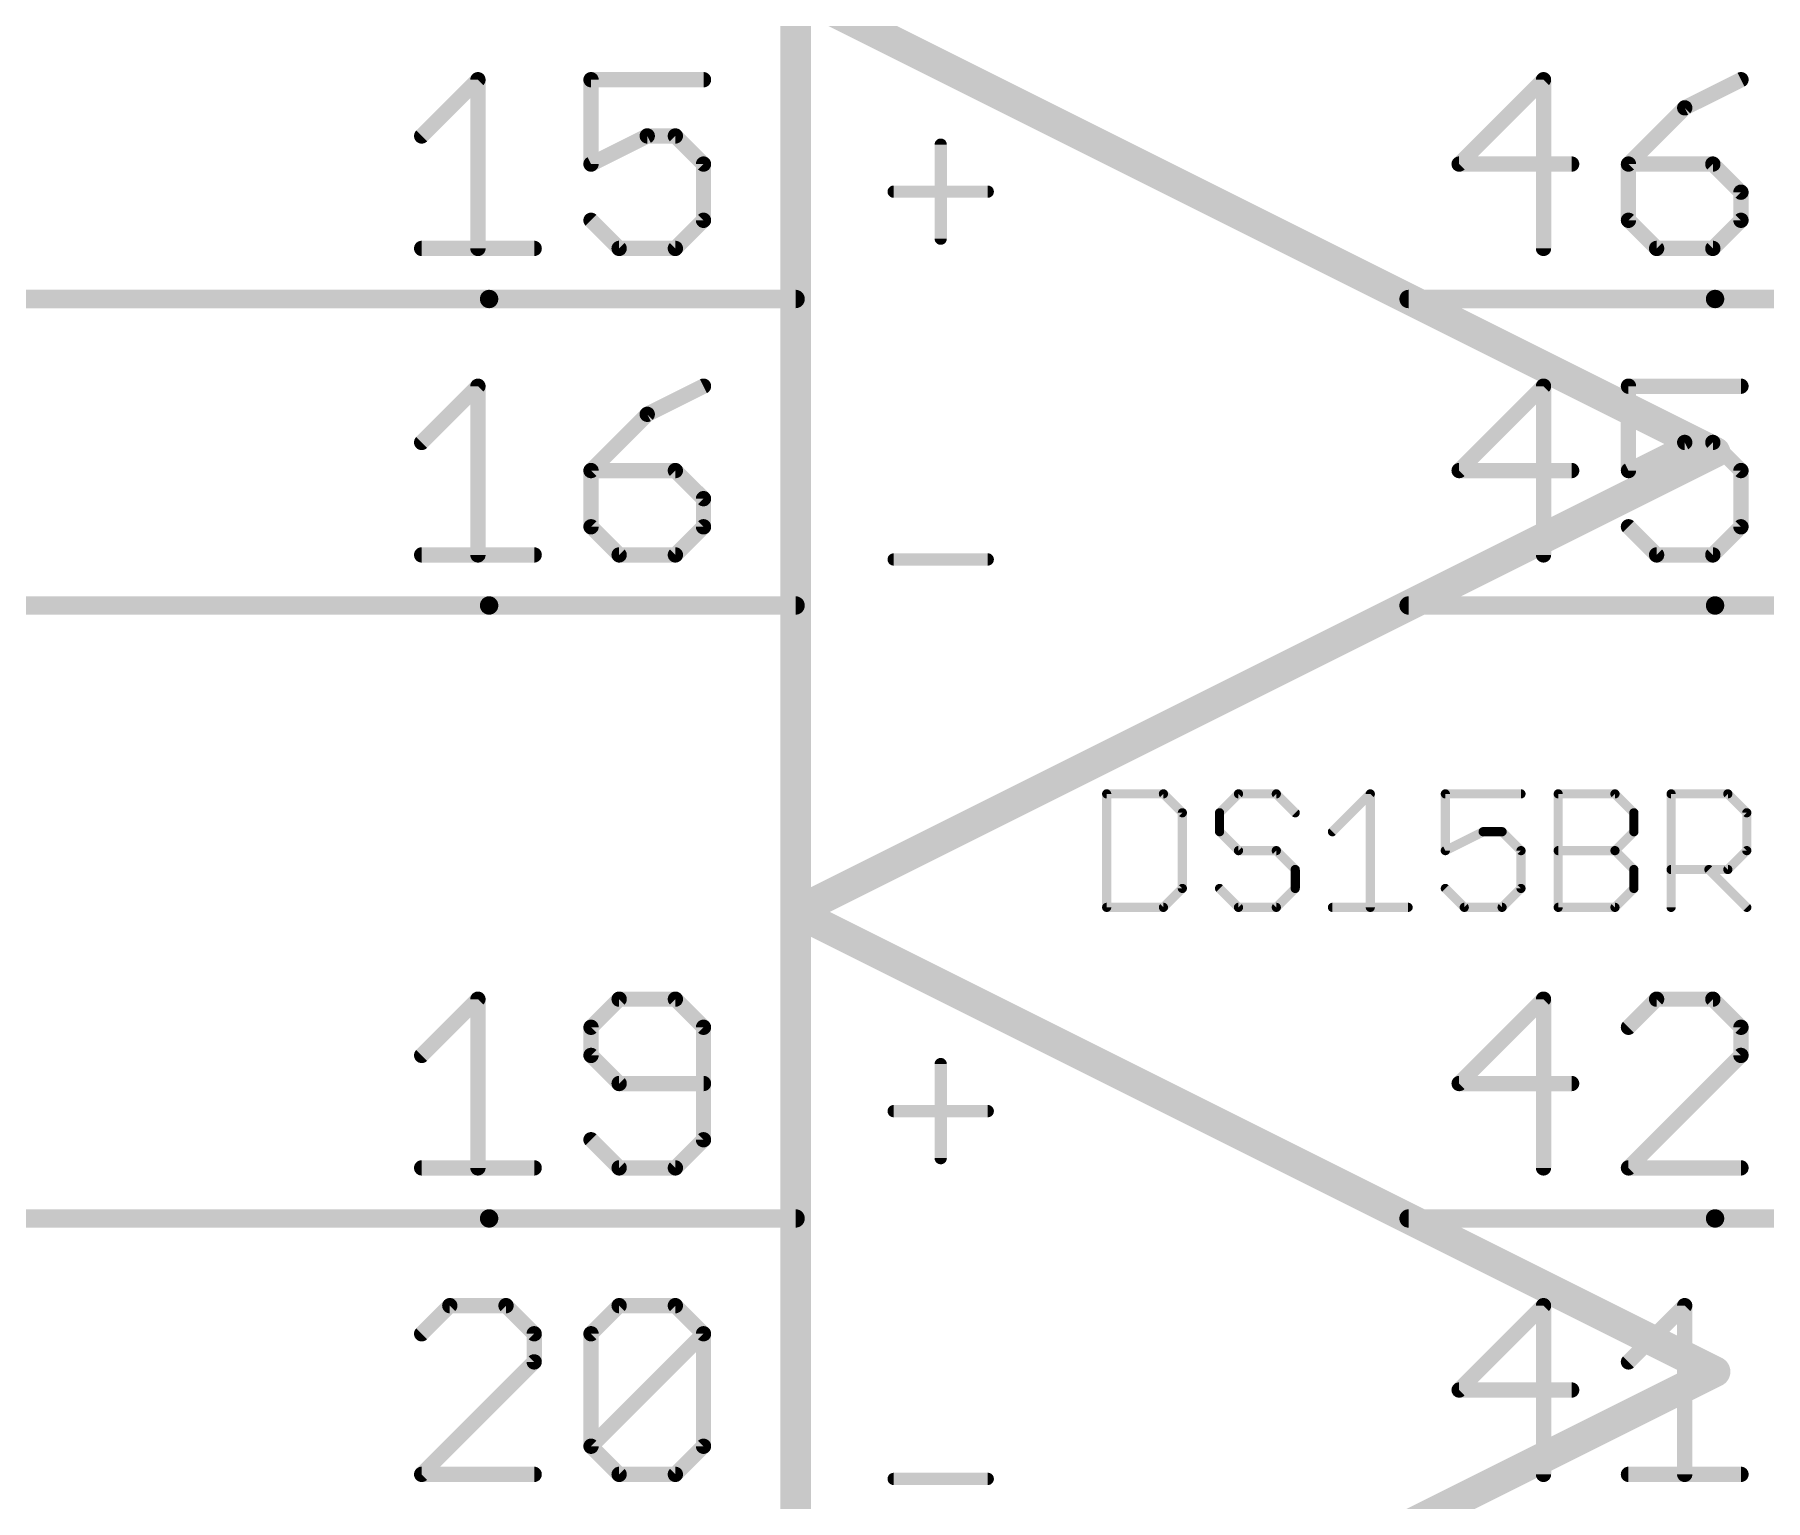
# Model space of a CAD drawing. Extents: x -72 to 265, y -97 to 216.
# Drawn here: x 8.93 to 23.28, y -50.6 to -38.45 of the extents above; entities that cross this region are included whole.
import ezdxf

# ---------------------------------------------------------------- set-up
doc = ezdxf.new("R2010")
doc.units = 0
for name, color, linetype in [('91', 94, 'CONTINUOUS'), ('94', 14, 'CONTINUOUS'), ('95', 251, 'CONTINUOUS'), ('96', 251, 'CONTINUOUS')]:
    doc.layers.add(name, color=color, linetype=linetype)

msp = doc.modelspace()

# ---------------------------------------------------------------- linework, layer by layer
at = {"layer": '91', "const_width": 0.1524}
for points in [[(12.7, -40.64), (5.08, -40.64)], [(35.56, -40.64), (22.86, -40.64)], [(12.7, -43.18), (5.08, -43.18)], [(35.56, -43.18), (22.86, -43.18)], [(12.7, -48.26), (5.08, -48.26)], [(35.56, -48.26), (22.86, -48.26)]]:
    msp.add_lwpolyline(points, dxfattribs=at)
at = {"layer": '91', "const_width": 0.0762}
for points in [[(12.7, -40.6781, 1), (12.7, -40.6019)], [(22.86, -40.6019, 1), (22.86, -40.6781)], [(12.7, -43.2181, 1), (12.7, -43.1419)], [(22.86, -43.1419, 1), (22.86, -43.2181)], [(12.7, -48.2981, 1), (12.7, -48.2219)], [(22.86, -48.2219, 1), (22.86, -48.2981)]]:
    msp.add_lwpolyline(points, format="xyb", dxfattribs=at)
at = {"layer": '94'}
for points, const_width in [([(15.24, -38.1), (15.24, -45.72)], 0.254), ([(22.86, -41.91), (15.24, -38.1)], 0.254), ([(12.7, -40.64), (15.24, -40.64)], 0.1524), ([(22.86, -40.64), (20.32, -40.64)], 0.1524), ([(15.24, -45.72), (22.86, -41.91)], 0.254), ([(12.7, -43.18), (15.24, -43.18)], 0.1524), ([(22.86, -43.18), (20.32, -43.18)], 0.1524), ([(15.24, -45.72), (15.24, -53.34)], 0.254), ([(22.86, -49.53), (15.24, -45.72)], 0.254), ([(12.7, -48.26), (15.24, -48.26)], 0.1524), ([(22.86, -48.26), (20.32, -48.26)], 0.1524), ([(15.24, -53.34), (22.86, -49.53)], 0.254)]:
    msp.add_lwpolyline(points, dxfattribs=dict(at, const_width=const_width))
for points, const_width in [([(12.7, -40.6019, 1), (12.7, -40.6781)], 0.0762), ([(15.24, -40.6781, 1), (15.24, -40.6019)], 0.0762), ([(20.32, -40.6019, 1), (20.32, -40.6781)], 0.0762), ([(22.86, -40.6781, 1), (22.86, -40.6019)], 0.0762), ([(22.8884, -41.9668, 1), (22.8316, -41.8532)], 0.127), ([(22.8316, -41.9668, 1), (22.8884, -41.8532)], 0.127), ([(12.7, -43.1419, 1), (12.7, -43.2181)], 0.0762), ([(15.24, -43.2181, 1), (15.24, -43.1419)], 0.0762), ([(20.32, -43.1419, 1), (20.32, -43.2181)], 0.0762), ([(22.86, -43.2181, 1), (22.86, -43.1419)], 0.0762), ([(15.3035, -45.72, 1), (15.1765, -45.72)], 0.127), ([(15.2684, -45.6632, 1), (15.2116, -45.7768)], 0.127), ([(15.2116, -45.6632, 1), (15.2684, -45.7768)], 0.127), ([(15.1765, -45.72, 1), (15.3035, -45.72)], 0.127), ([(12.7, -48.2219, 1), (12.7, -48.2981)], 0.0762), ([(15.24, -48.2981, 1), (15.24, -48.2219)], 0.0762), ([(20.32, -48.2219, 1), (20.32, -48.2981)], 0.0762), ([(22.86, -48.2981, 1), (22.86, -48.2219)], 0.0762), ([(22.8884, -49.5868, 1), (22.8316, -49.4732)], 0.127), ([(22.8316, -49.5868, 1), (22.8884, -49.4732)], 0.127)]:
    msp.add_lwpolyline(points, format="xyb", dxfattribs=dict(at, const_width=const_width))
at = {"layer": '95', "const_width": 0.127}
for points in [[(12.1413, -39.2888), (12.6074, -38.8227)], [(12.6074, -38.8227), (12.6074, -40.2209)], [(14.4768, -38.8227), (13.5446, -38.8227)], [(13.5446, -38.8227), (13.5446, -39.5218)], [(21.4382, -38.8227), (20.7391, -39.5218)], [(21.4382, -40.2209), (21.4382, -38.8227)], [(23.0745, -38.8227), (22.6084, -39.0557)], [(22.6084, -39.0557), (22.1424, -39.5218)], [(13.5446, -39.5218), (14.0107, -39.2888)], [(14.0107, -39.2888), (14.2437, -39.2888)], [(14.2437, -39.2888), (14.4768, -39.5218)], [(14.4768, -39.5218), (14.4768, -39.9879)], [(20.7391, -39.5218), (21.6712, -39.5218)], [(22.1424, -39.5218), (22.1424, -39.9879)], [(22.8415, -39.5218), (22.1424, -39.5218)], [(23.0745, -39.7548), (22.8415, -39.5218)], [(23.0745, -39.9879), (23.0745, -39.7548)], [(13.7777, -40.2209), (13.5446, -39.9879)], [(14.4768, -39.9879), (14.2437, -40.2209)], [(22.1424, -39.9879), (22.3754, -40.2209)], [(22.8415, -40.2209), (23.0745, -39.9879)], [(12.1413, -40.2209), (13.0735, -40.2209)], [(14.2437, -40.2209), (13.7777, -40.2209)], [(22.3754, -40.2209), (22.8415, -40.2209)], [(12.1413, -41.8288), (12.6074, -41.3627)], [(12.6074, -41.3627), (12.6074, -42.7609)], [(14.4768, -41.3627), (14.0107, -41.5957)], [(21.4382, -41.3627), (20.7391, -42.0618)], [(21.4382, -42.7609), (21.4382, -41.3627)], [(23.0745, -41.3627), (22.1424, -41.3627)], [(22.1424, -41.3627), (22.1424, -42.0618)], [(14.0107, -41.5957), (13.5446, -42.0618)], [(22.1424, -42.0618), (22.6084, -41.8288)], [(22.6084, -41.8288), (22.8415, -41.8288)], [(22.8415, -41.8288), (23.0745, -42.0618)], [(13.5446, -42.0618), (13.5446, -42.5279)], [(14.2437, -42.0618), (13.5446, -42.0618)], [(14.4768, -42.2948), (14.2437, -42.0618)], [(20.7391, -42.0618), (21.6712, -42.0618)], [(23.0745, -42.0618), (23.0745, -42.5279)], [(14.4768, -42.5279), (14.4768, -42.2948)], [(13.5446, -42.5279), (13.7777, -42.7609)], [(14.2437, -42.7609), (14.4768, -42.5279)], [(22.3754, -42.7609), (22.1424, -42.5279)], [(23.0745, -42.5279), (22.8415, -42.7609)], [(12.1413, -42.7609), (13.0735, -42.7609)], [(13.7777, -42.7609), (14.2437, -42.7609)], [(22.8415, -42.7609), (22.3754, -42.7609)], [(12.1413, -46.9088), (12.6074, -46.4427)], [(12.6074, -46.4427), (12.6074, -47.8409)], [(13.7777, -46.4427), (13.5446, -46.6757)], [(14.2437, -46.4427), (13.7777, -46.4427)], [(14.4768, -46.6757), (14.2437, -46.4427)], [(21.4382, -46.4427), (20.7391, -47.1418)], [(21.4382, -47.8409), (21.4382, -46.4427)], [(22.3754, -46.4427), (22.1424, -46.6757)], [(22.8415, -46.4427), (22.3754, -46.4427)], [(23.0745, -46.6757), (22.8415, -46.4427)], [(13.5446, -46.6757), (13.5446, -46.9088)], [(14.4768, -47.6079), (14.4768, -46.6757)], [(23.0745, -46.9088), (23.0745, -46.6757)], [(13.5446, -46.9088), (13.7777, -47.1418)], [(22.1424, -47.8409), (23.0745, -46.9088)], [(13.7777, -47.1418), (14.4768, -47.1418)], [(20.7391, -47.1418), (21.6712, -47.1418)], [(13.5446, -47.6079), (13.7777, -47.8409)], [(14.2437, -47.8409), (14.4768, -47.6079)], [(12.1413, -47.8409), (13.0735, -47.8409)], [(13.7777, -47.8409), (14.2437, -47.8409)], [(23.0745, -47.8409), (22.1424, -47.8409)], [(12.3744, -48.9827), (12.1413, -49.2157)], [(12.8404, -48.9827), (12.3744, -48.9827)], [(13.0735, -49.2157), (12.8404, -48.9827)], [(13.5446, -49.2157), (13.7777, -48.9827)], [(13.7777, -48.9827), (14.2437, -48.9827)], [(14.2437, -48.9827), (14.4768, -49.2157)], [(21.4382, -48.9827), (20.7391, -49.6818)], [(21.4382, -50.3809), (21.4382, -48.9827)], [(22.1424, -49.4488), (22.6084, -48.9827)], [(22.6084, -48.9827), (22.6084, -50.3809)], [(13.0735, -49.4488), (13.0735, -49.2157)], [(13.5446, -50.1479), (13.5446, -49.2157)], [(13.5446, -50.1479), (14.4768, -49.2157)], [(14.4768, -49.2157), (14.4768, -50.1479)], [(12.1413, -50.3809), (13.0735, -49.4488)], [(20.7391, -49.6818), (21.6712, -49.6818)], [(13.7777, -50.3809), (13.5446, -50.1479)], [(14.4768, -50.1479), (14.2437, -50.3809)], [(13.0735, -50.3809), (12.1413, -50.3809)], [(14.2437, -50.3809), (13.7777, -50.3809)], [(22.1424, -50.3809), (23.0745, -50.3809)]]:
    msp.add_lwpolyline(points, dxfattribs=at)
at = {"layer": '95', "const_width": 0.0635}
for points in [[(12.6392, -38.8227, 1), (12.5757, -38.8227)], [(12.6299, -38.8452, 1), (12.585, -38.8003)], [(13.5446, -38.791, 1), (13.5446, -38.8545)], [(13.5764, -38.8227, 1), (13.5129, -38.8227)], [(14.4768, -38.8545, 1), (14.4768, -38.791)], [(21.4699, -38.8227, 1), (21.4064, -38.8227)], [(21.4606, -38.8452, 1), (21.4157, -38.8003)], [(23.0887, -38.8511, 1), (23.0603, -38.7943)], [(22.5942, -39.0273, 1), (22.6226, -39.0841)], [(22.6309, -39.0782, 1), (22.586, -39.0333)], [(12.1189, -39.2663, 1), (12.1638, -39.3112)], [(14.0107, -39.257, 1), (14.0107, -39.3205)], [(14.0249, -39.3172, 1), (13.9965, -39.2604)], [(14.2662, -39.2663, 1), (14.2213, -39.3112)], [(14.2437, -39.3205, 1), (14.2437, -39.257)], [(13.5304, -39.4934, 1), (13.5588, -39.5502)], [(13.5129, -39.5218, 1), (13.5764, -39.5218)], [(14.5085, -39.5218, 1), (14.445, -39.5218)], [(14.4543, -39.5443, 1), (14.4992, -39.4994)], [(20.7391, -39.4901, 1), (20.7391, -39.5536)], [(20.7166, -39.4994, 1), (20.7616, -39.5443)], [(21.6712, -39.5536, 1), (21.6712, -39.4901)], [(22.1741, -39.5218, 1), (22.1106, -39.5218)], [(22.1424, -39.4901, 1), (22.1424, -39.5536)], [(22.1199, -39.4994, 1), (22.1648, -39.5443)], [(22.8639, -39.4994, 1), (22.819, -39.5443)], [(22.8415, -39.5536, 1), (22.8415, -39.4901)], [(23.1063, -39.7548, 1), (23.0428, -39.7548)], [(23.0521, -39.7773, 1), (23.097, -39.7324)], [(13.5671, -39.9654, 1), (13.5222, -40.0103)], [(14.445, -39.9879, 1), (14.5085, -39.9879)], [(14.4992, -40.0103, 1), (14.4543, -39.9654)], [(22.1648, -39.9654, 1), (22.1199, -40.0103)], [(22.1106, -39.9879, 1), (22.1741, -39.9879)], [(23.0428, -39.9879, 1), (23.1063, -39.9879)], [(23.097, -40.0103, 1), (23.0521, -39.9654)], [(12.1413, -40.1891, 1), (12.1413, -40.2527)], [(13.0735, -40.2527, 1), (13.0735, -40.1891)], [(13.7777, -40.1891, 1), (13.7777, -40.2527)], [(14.2437, -40.2527, 1), (14.2437, -40.1891)], [(22.3754, -40.1891, 1), (22.3754, -40.2527)], [(22.8415, -40.2527, 1), (22.8415, -40.1891)], [(12.5757, -40.2209, 1), (12.6392, -40.2209)], [(13.7552, -40.2434, 1), (13.8001, -40.1984)], [(14.2213, -40.1984, 1), (14.2662, -40.2434)], [(21.4064, -40.2209, 1), (21.4699, -40.2209)], [(22.353, -40.2434, 1), (22.3979, -40.1984)], [(22.819, -40.1984, 1), (22.8639, -40.2434)], [(12.6392, -41.3627, 1), (12.5757, -41.3627)], [(12.6299, -41.3852, 1), (12.585, -41.3403)], [(14.4909, -41.3911, 1), (14.4626, -41.3343)], [(21.4699, -41.3627, 1), (21.4064, -41.3627)], [(21.4606, -41.3852, 1), (21.4157, -41.3403)], [(22.1741, -41.3627, 1), (22.1106, -41.3627)], [(22.1424, -41.331, 1), (22.1424, -41.3945)], [(23.0745, -41.3945, 1), (23.0745, -41.331)], [(13.9965, -41.5673, 1), (14.0249, -41.6241)], [(14.0331, -41.6182, 1), (13.9882, -41.5733)], [(12.1189, -41.8063, 1), (12.1638, -41.8512)], [(22.6084, -41.797, 1), (22.6084, -41.8605)], [(22.6226, -41.8572, 1), (22.5942, -41.8004)], [(22.8639, -41.8063, 1), (22.819, -41.8512)], [(22.8415, -41.8605, 1), (22.8415, -41.797)], [(13.5446, -42.0301, 1), (13.5446, -42.0936)], [(13.5764, -42.0618, 1), (13.5129, -42.0618)], [(13.5222, -42.0394, 1), (13.5671, -42.0843)], [(14.2662, -42.0394, 1), (14.2213, -42.0843)], [(14.2437, -42.0936, 1), (14.2437, -42.0301)], [(20.7391, -42.0301, 1), (20.7391, -42.0936)], [(20.7166, -42.0394, 1), (20.7616, -42.0843)], [(21.6712, -42.0936, 1), (21.6712, -42.0301)], [(22.1282, -42.0334, 1), (22.1566, -42.0902)], [(23.1063, -42.0618, 1), (23.0428, -42.0618)], [(23.0521, -42.0843, 1), (23.097, -42.0394)], [(22.1106, -42.0618, 1), (22.1741, -42.0618)], [(14.5085, -42.2948, 1), (14.445, -42.2948)], [(14.4543, -42.3173, 1), (14.4992, -42.2724)], [(13.5671, -42.5054, 1), (13.5222, -42.5503)], [(13.5129, -42.5279, 1), (13.5764, -42.5279)], [(14.445, -42.5279, 1), (14.5085, -42.5279)], [(14.4992, -42.5503, 1), (14.4543, -42.5054)], [(22.1648, -42.5054, 1), (22.1199, -42.5503)], [(23.0428, -42.5279, 1), (23.1063, -42.5279)], [(23.097, -42.5503, 1), (23.0521, -42.5054)], [(12.1413, -42.7291, 1), (12.1413, -42.7927)], [(12.5757, -42.7609, 1), (12.6392, -42.7609)], [(13.0735, -42.7927, 1), (13.0735, -42.7291)], [(13.7777, -42.7291, 1), (13.7777, -42.7927)], [(13.7552, -42.7834, 1), (13.8001, -42.7384)], [(14.2213, -42.7384, 1), (14.2662, -42.7834)], [(14.2437, -42.7927, 1), (14.2437, -42.7291)], [(21.4064, -42.7609, 1), (21.4699, -42.7609)], [(22.3754, -42.7291, 1), (22.3754, -42.7927)], [(22.353, -42.7834, 1), (22.3979, -42.7384)], [(22.819, -42.7384, 1), (22.8639, -42.7834)], [(22.8415, -42.7927, 1), (22.8415, -42.7291)], [(12.6392, -46.4427, 1), (12.5757, -46.4427)], [(12.6299, -46.4652, 1), (12.585, -46.4203)], [(13.7777, -46.411, 1), (13.7777, -46.4745)], [(13.8001, -46.4652, 1), (13.7552, -46.4203)], [(14.2662, -46.4203, 1), (14.2213, -46.4652)], [(14.2437, -46.4745, 1), (14.2437, -46.411)], [(21.4699, -46.4427, 1), (21.4064, -46.4427)], [(21.4606, -46.4652, 1), (21.4157, -46.4203)], [(22.3754, -46.411, 1), (22.3754, -46.4745)], [(22.3979, -46.4652, 1), (22.353, -46.4203)], [(22.8639, -46.4203, 1), (22.819, -46.4652)], [(22.8415, -46.4745, 1), (22.8415, -46.411)], [(13.5764, -46.6757, 1), (13.5129, -46.6757)], [(14.5085, -46.6757, 1), (14.445, -46.6757)], [(23.1063, -46.6757, 1), (23.0428, -46.6757)], [(13.5222, -46.6533, 1), (13.5671, -46.6982)], [(14.4543, -46.6982, 1), (14.4992, -46.6533)], [(22.1199, -46.6533, 1), (22.1648, -46.6982)], [(23.0521, -46.6982, 1), (23.097, -46.6533)], [(12.1189, -46.8863, 1), (12.1638, -46.9312)], [(13.5671, -46.8863, 1), (13.5222, -46.9312)], [(13.5129, -46.9088, 1), (13.5764, -46.9088)], [(23.0428, -46.9088, 1), (23.1063, -46.9088)], [(23.097, -46.9312, 1), (23.0521, -46.8863)], [(13.7777, -47.1101, 1), (13.7777, -47.1736)], [(13.7552, -47.1643, 1), (13.8001, -47.1194)], [(14.4768, -47.1736, 1), (14.4768, -47.1101)], [(20.7391, -47.1101, 1), (20.7391, -47.1736)], [(20.7166, -47.1194, 1), (20.7616, -47.1643)], [(21.6712, -47.1736, 1), (21.6712, -47.1101)], [(13.5671, -47.5854, 1), (13.5222, -47.6303)], [(14.445, -47.6079, 1), (14.5085, -47.6079)], [(14.4992, -47.6303, 1), (14.4543, -47.5854)], [(12.1413, -47.8092, 1), (12.1413, -47.8727)], [(12.5757, -47.8409, 1), (12.6392, -47.8409)], [(13.0735, -47.8727, 1), (13.0735, -47.8092)], [(13.7777, -47.8092, 1), (13.7777, -47.8727)], [(13.7552, -47.8634, 1), (13.8001, -47.8184)], [(14.2213, -47.8184, 1), (14.2662, -47.8634)], [(14.2437, -47.8727, 1), (14.2437, -47.8092)], [(21.4064, -47.8409, 1), (21.4699, -47.8409)], [(22.1199, -47.8184, 1), (22.1648, -47.8634)], [(22.1424, -47.8092, 1), (22.1424, -47.8727)], [(23.0745, -47.8727, 1), (23.0745, -47.8092)], [(12.3744, -48.951, 1), (12.3744, -49.0145)], [(12.3968, -49.0052, 1), (12.3519, -48.9603)], [(12.8629, -48.9603, 1), (12.818, -49.0052)], [(12.8404, -49.0145, 1), (12.8404, -48.951)], [(13.7777, -48.951, 1), (13.7777, -49.0145)], [(13.8001, -49.0052, 1), (13.7552, -48.9603)], [(14.2662, -48.9603, 1), (14.2213, -49.0052)], [(14.2437, -49.0145, 1), (14.2437, -48.951)], [(21.4699, -48.9827, 1), (21.4064, -48.9827)], [(21.4606, -49.0052, 1), (21.4157, -48.9603)], [(22.6402, -48.9827, 1), (22.5767, -48.9827)], [(22.6309, -49.0052, 1), (22.586, -48.9603)], [(12.1189, -49.1933, 1), (12.1638, -49.2382)], [(13.1052, -49.2157, 1), (13.0417, -49.2157)], [(13.051, -49.2382, 1), (13.0959, -49.1933)], [(13.5764, -49.2157, 1), (13.5129, -49.2157)], [(13.5222, -49.1933, 1), (13.5671, -49.2382)], [(14.5085, -49.2157, 1), (14.445, -49.2157)], [(14.4992, -49.2382, 1), (14.4543, -49.1933)], [(14.4543, -49.2382, 1), (14.4992, -49.1933)], [(13.0417, -49.4488, 1), (13.1052, -49.4488)], [(13.0959, -49.4712, 1), (13.051, -49.4263)], [(22.1199, -49.4263, 1), (22.1648, -49.4712)], [(20.7391, -49.6501, 1), (20.7391, -49.7136)], [(20.7166, -49.6594, 1), (20.7616, -49.7043)], [(21.6712, -49.7136, 1), (21.6712, -49.6501)], [(13.5671, -50.1254, 1), (13.5222, -50.1703)], [(13.5222, -50.1254, 1), (13.5671, -50.1703)], [(13.5129, -50.1479, 1), (13.5764, -50.1479)], [(14.445, -50.1479, 1), (14.5085, -50.1479)], [(14.4992, -50.1703, 1), (14.4543, -50.1254)], [(12.1413, -50.3492, 1), (12.1413, -50.4127)], [(12.1189, -50.3584, 1), (12.1638, -50.4034)], [(13.0735, -50.4127, 1), (13.0735, -50.3492)], [(13.7777, -50.3492, 1), (13.7777, -50.4127)], [(13.7552, -50.4034, 1), (13.8001, -50.3584)], [(14.2213, -50.3584, 1), (14.2662, -50.4034)], [(14.2437, -50.4127, 1), (14.2437, -50.3492)], [(22.1424, -50.3492, 1), (22.1424, -50.4127)], [(23.0745, -50.4127, 1), (23.0745, -50.3492)], [(21.4064, -50.3809, 1), (21.4699, -50.3809)], [(22.5767, -50.3809, 1), (22.6402, -50.3809)]]:
    msp.add_lwpolyline(points, format="xyb", dxfattribs=at)
at = {"layer": '96'}
for points, const_width in [([(16.4426, -39.3607), (16.4426, -40.1403)], 0.1016), ([(16.0528, -39.7505), (16.8324, -39.7505)], 0.1016), ([(16.0528, -42.7985), (16.8324, -42.7985)], 0.1016), ([(17.8181, -44.7413), (17.8181, -45.6819)], 0.0762), ([(18.2884, -44.7413), (17.8181, -44.7413)], 0.0762), ([(18.4452, -44.8981), (18.2884, -44.7413)], 0.0762), ([(18.9104, -44.7413), (18.7536, -44.8981)], 0.0762), ([(19.2239, -44.7413), (18.9104, -44.7413)], 0.0762), ([(19.3807, -44.8981), (19.2239, -44.7413)], 0.0762), ([(19.6891, -45.0548), (20.0027, -44.7413)], 0.0762), ([(20.0027, -44.7413), (20.0027, -45.6819)], 0.0762), ([(21.2517, -44.7413), (20.6247, -44.7413)], 0.0762), ([(20.6247, -44.7413), (20.6247, -45.2116)], 0.0762), ([(21.5602, -45.6819), (21.5602, -44.7413)], 0.0762), ([(21.5602, -44.7413), (22.0305, -44.7413)], 0.0762), ([(22.0305, -44.7413), (22.1872, -44.8981)], 0.0762), ([(22.4957, -45.6819), (22.4957, -44.7413)], 0.0762), ([(22.4957, -44.7413), (22.966, -44.7413)], 0.0762), ([(22.966, -44.7413), (23.1228, -44.8981)], 0.0762), ([(18.4452, -45.5251), (18.4452, -44.8981)], 0.0762), ([(18.7536, -44.8981), (18.7536, -45.0548)], 0.0762), ([(22.1872, -44.8981), (22.1872, -45.0548)], 0.0762), ([(23.1228, -44.8981), (23.1228, -45.2116)], 0.0762), ([(18.7536, -45.0548), (18.9104, -45.2116)], 0.0762), ([(20.6247, -45.2116), (20.9382, -45.0548)], 0.0762), ([(20.9382, -45.0548), (21.095, -45.0548)], 0.0762), ([(21.095, -45.0548), (21.2517, -45.2116)], 0.0762), ([(22.1872, -45.0548), (22.0305, -45.2116)], 0.0762), ([(18.9104, -45.2116), (19.2239, -45.2116)], 0.0762), ([(19.2239, -45.2116), (19.3807, -45.3684)], 0.0762), ([(21.2517, -45.2116), (21.2517, -45.5251)], 0.0762), ([(21.5602, -45.2116), (22.0305, -45.2116)], 0.0762), ([(22.0305, -45.2116), (22.1872, -45.3684)], 0.0762), ([(23.1228, -45.2116), (22.966, -45.3684)], 0.0762), ([(19.3807, -45.3684), (19.3807, -45.5251)], 0.0762), ([(22.1872, -45.3684), (22.1872, -45.5251)], 0.0762), ([(22.966, -45.3684), (22.4957, -45.3684)], 0.0762), ([(22.8092, -45.3684), (23.1228, -45.6819)], 0.0762), ([(18.2884, -45.6819), (18.4452, -45.5251)], 0.0762), ([(18.9104, -45.6819), (18.7536, -45.5251)], 0.0762), ([(19.3807, -45.5251), (19.2239, -45.6819)], 0.0762), ([(20.7814, -45.6819), (20.6247, -45.5251)], 0.0762), ([(21.2517, -45.5251), (21.095, -45.6819)], 0.0762), ([(22.1872, -45.5251), (22.0305, -45.6819)], 0.0762), ([(17.8181, -45.6819), (18.2884, -45.6819)], 0.0762), ([(19.2239, -45.6819), (18.9104, -45.6819)], 0.0762), ([(19.6891, -45.6819), (20.3162, -45.6819)], 0.0762), ([(21.095, -45.6819), (20.7814, -45.6819)], 0.0762), ([(22.0305, -45.6819), (21.5602, -45.6819)], 0.0762), ([(16.4426, -46.9807), (16.4426, -47.7603)], 0.1016), ([(16.0528, -47.3705), (16.8324, -47.3705)], 0.1016), ([(16.0528, -50.4185), (16.8324, -50.4185)], 0.1016)]:
    msp.add_lwpolyline(points, dxfattribs=dict(at, const_width=const_width))
for points, const_width in [([(16.468, -39.3607, 1), (16.4172, -39.3607)], 0.0508), ([(16.0528, -39.7251, 1), (16.0528, -39.7759)], 0.0508), ([(16.8324, -39.7759, 1), (16.8324, -39.7251)], 0.0508), ([(16.4172, -40.1403, 1), (16.468, -40.1403)], 0.0508), ([(16.0528, -42.7731, 1), (16.0528, -42.8239)], 0.0508), ([(16.8324, -42.8239, 1), (16.8324, -42.7731)], 0.0508), ([(17.8372, -44.7413, 1), (17.7991, -44.7413)], 0.0381), ([(17.8181, -44.7222, 1), (17.8181, -44.7603)], 0.0381), ([(18.3019, -44.7278, 1), (18.2749, -44.7548)], 0.0381), ([(18.2884, -44.7603, 1), (18.2884, -44.7222)], 0.0381), ([(18.9104, -44.7222, 1), (18.9104, -44.7603)], 0.0381), ([(18.9239, -44.7548, 1), (18.8969, -44.7278)], 0.0381), ([(19.2374, -44.7278, 1), (19.2104, -44.7548)], 0.0381), ([(19.2239, -44.7603, 1), (19.2239, -44.7222)], 0.0381), ([(20.0217, -44.7413, 1), (19.9836, -44.7413)], 0.0381), ([(20.0161, -44.7548, 1), (19.9892, -44.7278)], 0.0381), ([(20.6437, -44.7413, 1), (20.6056, -44.7413)], 0.0381), ([(20.6247, -44.7222, 1), (20.6247, -44.7603)], 0.0381), ([(21.2517, -44.7603, 1), (21.2517, -44.7222)], 0.0381), ([(21.5792, -44.7413, 1), (21.5411, -44.7413)], 0.0381), ([(21.5602, -44.7222, 1), (21.5602, -44.7603)], 0.0381), ([(22.0439, -44.7278, 1), (22.017, -44.7548)], 0.0381), ([(22.0305, -44.7603, 1), (22.0305, -44.7222)], 0.0381), ([(22.5147, -44.7413, 1), (22.4766, -44.7413)], 0.0381), ([(22.4957, -44.7222, 1), (22.4957, -44.7603)], 0.0381), ([(22.9795, -44.7278, 1), (22.9525, -44.7548)], 0.0381), ([(22.966, -44.7603, 1), (22.966, -44.7222)], 0.0381), ([(18.4642, -44.8981, 1), (18.4261, -44.8981)], 0.0381), ([(18.4317, -44.9115, 1), (18.4586, -44.8846)], 0.0381), ([(18.7401, -44.8846, 1), (18.7671, -44.9115)], 0.0381), ([(18.7727, -44.8981, 1), (18.7346, -44.8981)], 0.0381), ([(19.3672, -44.9115, 1), (19.3942, -44.8846)], 0.0381), ([(22.2063, -44.8981, 1), (22.1682, -44.8981)], 0.0381), ([(22.1738, -44.9115, 1), (22.2007, -44.8846)], 0.0381), ([(23.1418, -44.8981, 1), (23.1037, -44.8981)], 0.0381), ([(23.1093, -44.9115, 1), (23.1362, -44.8846)], 0.0381), ([(18.7671, -45.0414, 1), (18.7401, -45.0683)], 0.0381), ([(18.7346, -45.0548, 1), (18.7727, -45.0548)], 0.0381), ([(19.6757, -45.0414, 1), (19.7026, -45.0683)], 0.0381), ([(20.9382, -45.0358, 1), (20.9382, -45.0739)], 0.0381), ([(20.9467, -45.0719, 1), (20.9297, -45.0378)], 0.0381), ([(21.1084, -45.0414, 1), (21.0815, -45.0683)], 0.0381), ([(21.095, -45.0739, 1), (21.095, -45.0358)], 0.0381), ([(22.1682, -45.0548, 1), (22.2063, -45.0548)], 0.0381), ([(22.2007, -45.0683, 1), (22.1738, -45.0414)], 0.0381), ([(18.9104, -45.1926, 1), (18.9104, -45.2307)], 0.0381), ([(18.8969, -45.2251, 1), (18.9239, -45.1981)], 0.0381), ([(19.2374, -45.1981, 1), (19.2104, -45.2251)], 0.0381), ([(19.2239, -45.2307, 1), (19.2239, -45.1926)], 0.0381), ([(20.6161, -45.1946, 1), (20.6332, -45.2286)], 0.0381), ([(21.2708, -45.2116, 1), (21.2327, -45.2116)], 0.0381), ([(21.2383, -45.2251, 1), (21.2652, -45.1981)], 0.0381), ([(21.5602, -45.1926, 1), (21.5602, -45.2307)], 0.0381), ([(22.0439, -45.1981, 1), (22.017, -45.2251)], 0.0381), ([(22.017, -45.1981, 1), (22.0439, -45.2251)], 0.0381), ([(22.0305, -45.2307, 1), (22.0305, -45.1926)], 0.0381), ([(23.1362, -45.2251, 1), (23.1093, -45.1981)], 0.0381), ([(20.6056, -45.2116, 1), (20.6437, -45.2116)], 0.0381), ([(23.1037, -45.2116, 1), (23.1418, -45.2116)], 0.0381), ([(19.3997, -45.3684, 1), (19.3616, -45.3684)], 0.0381), ([(19.3672, -45.3818, 1), (19.3942, -45.3549)], 0.0381), ([(22.2063, -45.3684, 1), (22.1682, -45.3684)], 0.0381), ([(22.1738, -45.3818, 1), (22.2007, -45.3549)], 0.0381), ([(22.4957, -45.3493, 1), (22.4957, -45.3874)], 0.0381), ([(22.8227, -45.3549, 1), (22.7958, -45.3818)], 0.0381), ([(22.9525, -45.3549, 1), (22.9795, -45.3818)], 0.0381), ([(22.966, -45.3874, 1), (22.966, -45.3493)], 0.0381), ([(18.4261, -45.5251, 1), (18.4642, -45.5251)], 0.0381), ([(18.4586, -45.5386, 1), (18.4317, -45.5117)], 0.0381), ([(18.7671, -45.5117, 1), (18.7401, -45.5386)], 0.0381), ([(19.3616, -45.5251, 1), (19.3997, -45.5251)], 0.0381), ([(19.3942, -45.5386, 1), (19.3672, -45.5117)], 0.0381), ([(20.6381, -45.5117, 1), (20.6112, -45.5386)], 0.0381), ([(21.2327, -45.5251, 1), (21.2708, -45.5251)], 0.0381), ([(21.2652, -45.5386, 1), (21.2383, -45.5117)], 0.0381), ([(22.1682, -45.5251, 1), (22.2063, -45.5251)], 0.0381), ([(22.2007, -45.5386, 1), (22.1738, -45.5117)], 0.0381), ([(17.8181, -45.6628, 1), (17.8181, -45.7009)], 0.0381), ([(17.7991, -45.6819, 1), (17.8372, -45.6819)], 0.0381), ([(18.2749, -45.6684, 1), (18.3019, -45.6954)], 0.0381), ([(18.2884, -45.7009, 1), (18.2884, -45.6628)], 0.0381), ([(18.9104, -45.6628, 1), (18.9104, -45.7009)], 0.0381), ([(18.8969, -45.6954, 1), (18.9239, -45.6684)], 0.0381), ([(19.2104, -45.6684, 1), (19.2374, -45.6954)], 0.0381), ([(19.2239, -45.7009, 1), (19.2239, -45.6628)], 0.0381), ([(19.6891, -45.6628, 1), (19.6891, -45.7009)], 0.0381), ([(19.9836, -45.6819, 1), (20.0217, -45.6819)], 0.0381), ([(20.3162, -45.7009, 1), (20.3162, -45.6628)], 0.0381), ([(20.7814, -45.6628, 1), (20.7814, -45.7009)], 0.0381), ([(20.768, -45.6954, 1), (20.7949, -45.6684)], 0.0381), ([(21.0815, -45.6684, 1), (21.1084, -45.6954)], 0.0381), ([(21.095, -45.7009, 1), (21.095, -45.6628)], 0.0381), ([(21.5602, -45.6628, 1), (21.5602, -45.7009)], 0.0381), ([(21.5411, -45.6819, 1), (21.5792, -45.6819)], 0.0381), ([(22.017, -45.6684, 1), (22.0439, -45.6954)], 0.0381), ([(22.0305, -45.7009, 1), (22.0305, -45.6628)], 0.0381), ([(22.4766, -45.6819, 1), (22.5147, -45.6819)], 0.0381), ([(23.1093, -45.6954, 1), (23.1362, -45.6684)], 0.0381), ([(16.468, -46.9807, 1), (16.4172, -46.9807)], 0.0508), ([(16.0528, -47.3451, 1), (16.0528, -47.3959)], 0.0508), ([(16.8324, -47.3959, 1), (16.8324, -47.3451)], 0.0508), ([(16.4172, -47.7603, 1), (16.468, -47.7603)], 0.0508), ([(16.0528, -50.3931, 1), (16.0528, -50.4439)], 0.0508), ([(16.8324, -50.4439, 1), (16.8324, -50.3931)], 0.0508)]:
    msp.add_lwpolyline(points, format="xyb", dxfattribs=dict(at, const_width=const_width))

doc.saveas('drawing.dxf')
